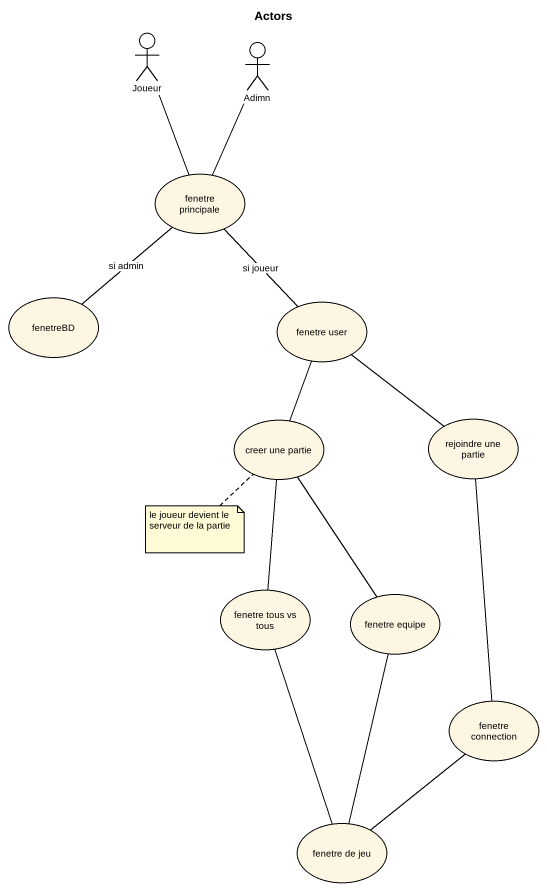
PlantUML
@startuml
title Actors
actor Joueur
actor Adimn
usecase "fenetre principale" as fenetre_principale
usecase fenetreBD
usecase "fenetre user" as fenetre_user
usecase "creer une partie" as creer_une_partie
usecase "rejoindre une partie" as rejoindre_une_partie
usecase "fenetre tous vs tous" as fenetre_tous_vs_tous
usecase "fenetre equipe" as fenetre_equipe
usecase "fenetre connection" as fenetre_connection
usecase "fenetre de jeu" as fenetre_de_jeu
Joueur -- fenetre_principale
Adimn -- fenetre_principale
fenetre_principale -- fenetreBD : si admin
fenetre_principale -- fenetre_user : si joueur
fenetre_user -- creer_une_partie
fenetre_user -- rejoindre_une_partie
creer_une_partie -- fenetre_tous_vs_tous
creer_une_partie -- fenetre_equipe
rejoindre_une_partie -- fenetre_connection
fenetre_tous_vs_tous -- fenetre_de_jeu
fenetre_equipe -- fenetre_de_jeu
fenetre_connection -- fenetre_de_jeu
note bottom of creer_une_partie : le joueur devient le serveur de la partie
@enduml
